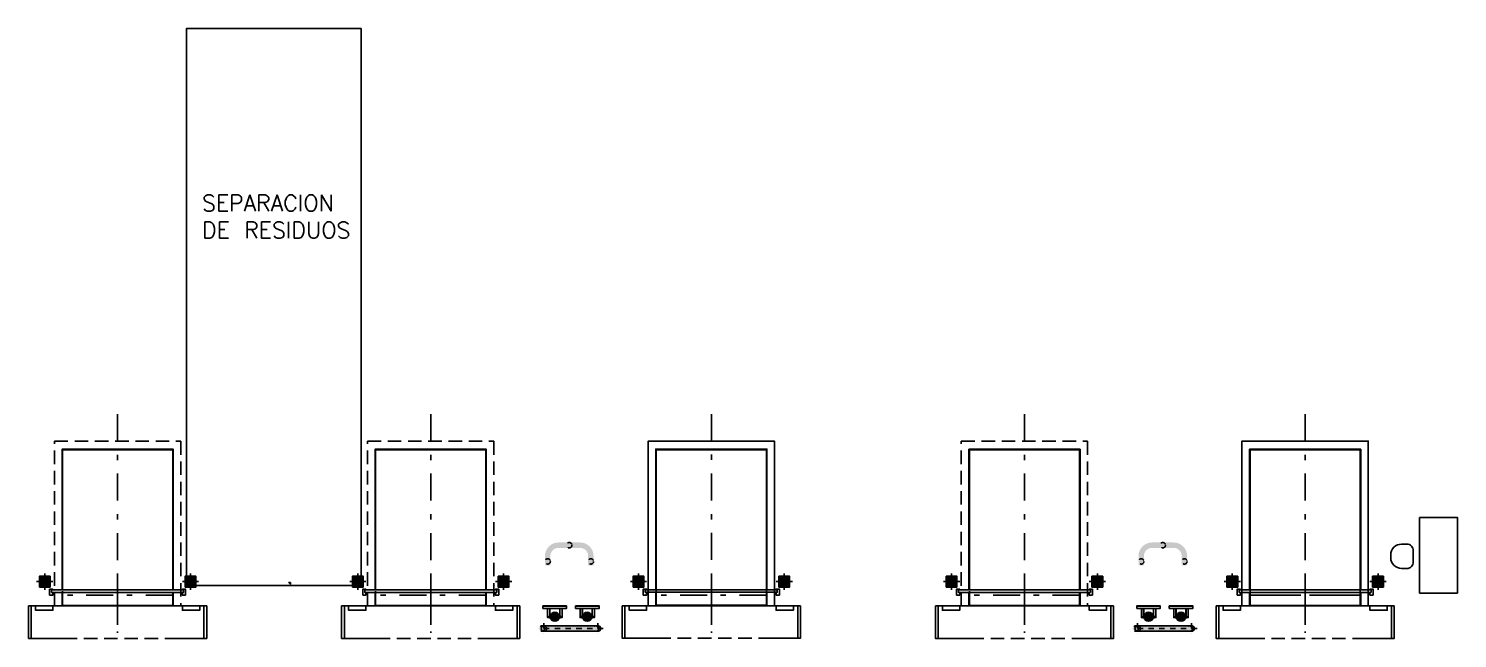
# Model space of a CAD drawing. Header units: millimetres. Extents: x 64 to 660, y 33 to 427.
# Drawn here: x 414.46 to 440.93, y 281.4 to 292.69 of the extents above; entities that cross this region are included whole.
import ezdxf

# ---------------------------------------------------------------- set-up
doc = ezdxf.new("R2010")
doc.units = ezdxf.units.MM
for name, pattern in [('CENTER2', [1.125, 0.75, -0.125, 0.125, -0.125]), ('CONTIN', [0]), ('DASHDOT', [1, 0.5, -0.25, 0, -0.25]), ('HIDDEN', [0.375, 0.25, -0.125]), ('PL-EE01-PR-BaseN1-2-r7$0$DASHDOT', [1, 0.5, -0.25, 0, -0.25])]:
    doc.linetypes.add(name, pattern=pattern)
for name, color, linetype in [('-GNBA-IS-PLUV', 40, 'Continuous'), ('A-CARP-DEFENSAS', 37, 'Continuous'), ('A-EJES', 1, 'CENTER2'), ('A-ESTR-MET', 7, 'Continuous'), ('A-PISO-HT', 251, 'Continuous'), ('A-VARIOS', 7, 'CONTIN'), ('Equipamientos OCASA', 10, 'Continuous')]:
    doc.layers.add(name, color=color, linetype=linetype)
doc.layers.add('_Líneas medias_', color=250, linetype='Continuous', lineweight=30)
doc.layers.get('-GNBA-IS-PLUV').off()
doc.styles.get("Standard").update_dxf_attribs({"font": 'txt.shx'})

# ---------------------------------------------------------------- blocks, each defined once
blk = doc.blocks.new('DOCK-T1-204x290-01-PL')
at = {"color": 253, "linetype": 'DASHDOT'}
for p, q in [((0, -1.02), (0, 1.02)), ((-3.35, 0), (0.5, 0))]:
    blk.add_line(p, q, dxfattribs=at)
at = {"color": 37, "linetype": 'ByBlock'}
blk.add_line((0.2, -1.02), (0.2, 1.02), dxfattribs=at)
at = {"color": 0, "linetype": 'ByBlock'}
blk.add_lwpolyline([(0.2, 1.17), (-2.85, 1.17), (-2.85, -1.17), (0.2, -1.17), (0.2, -1.02), (-2.7, -1.02), (-2.7, 1.02), (0.2, 1.02)], close=True, dxfattribs=at)
blk = doc.blocks.new('DEFENSA-03-PUNTUAL-PL')
blk.add_hatch(color=253).paths.add_polyline_path([(0.1, 0.1), (0.1, -0.1), (-0.1, -0.1), (-0.1, 0.1)])
at = {"true_color": 0xf3e03b}
h = blk.add_hatch(color=53, dxfattribs=at)
h.dxf.hatch_style = 1
edge = h.paths.add_edge_path()
edge.add_arc((0, 0), 0.05, 0, 360)
at = {"linetype": 'HIDDEN', "ltscale": 0.2}
for p, q in [((-0.15, 0), (0.15, 0)), ((0, -0.15), (0, 0.15))]:
    blk.add_line(p, q, dxfattribs=at)
blk.add_lwpolyline([(0.1, 0.1), (0.1, -0.1), (-0.1, -0.1), (-0.1, 0.1)], close=True)
for centre, radius in [((-0.075, 0.075), 0.0104), ((0, 0), 0.05), ((0.075, 0.075), 0.0104), ((-0.075, -0.075), 0.0104), ((0.075, -0.075), 0.0104)]:
    blk.add_circle(centre, radius)
blk = doc.blocks.new('P-260-CON-ABRIGO-02-PL')
for p, q in [((0, 1.6), (0, -1.6)), ((0.6, 1.6), (0.6, 1)), ((-0.296828, -1.2), (-0.296828, 1.20002)), ((-0.251828, 1.20002), (-0.251828, -1.2)), ((0.6, -1.6), (0.6, -1))]:
    blk.add_line(p, q)
at = {"linetype": 'HIDDEN'}
blk.add_line((0.6, 1), (0.6, -1), dxfattribs=at)
at = {"linetype": 'DASHDOT', "ltscale": 0.5}
blk.add_line((-0.5, 0), (0.5, 0), dxfattribs=at)
for points in [[(0, 1.65), (0.6, 1.65), (0.6, 1.6), (0, 1.6)], [(0, 1.52), (0, 1.2), (0.08, 1.2), (0.08, 1.52)], [(-0.2, 1.26), (-0.31, 1.26), (-0.31, 1.2), (-0.296828, 1.2), (-0.296828, 1.222302), (-0.251828, 1.222302), (-0.251828, 1.2), (-0.2, 1.2)], [(-0.2, -1.26), (-0.31, -1.26), (-0.31, -1.2), (-0.296828, -1.2), (-0.296828, -1.222302), (-0.251828, -1.222302), (-0.251828, -1.2), (-0.2, -1.2)], [(0, -1.52), (0, -1.2), (0.08, -1.2), (0.08, -1.52)], [(0, -1.65), (0.6, -1.65), (0.6, -1.6), (0, -1.6)]]:
    blk.add_lwpolyline(points, close=True)
for points in [[(-0.296828, -1.03), (-2.9, -1.03), (-2.9, 1.03), (-0.296828, 1.03)], [(-0.296828, -1.02), (-2.89, -1.02), (-2.89, 1.02), (-0.296828, 1.02)], [(-0.251828, 1.03), (0, 1.03), (0, -1.03), (-0.251828, -1.03)], [(-0.251828, 1.02), (-0.01, 1.02), (-0.01, -1.02), (-0.251828, -1.02)]]:
    blk.add_lwpolyline(points)
blk = doc.blocks.new('*U95')
at = {"true_color": 0xf3e03b}
h = blk.add_hatch(color=53, dxfattribs=at)
h.dxf.hatch_style = 1
edge = h.paths.add_edge_path()
edge.add_line((1, 0.05), (0, 0.05))
edge.add_arc((0, 0), 0.05, 90, 270)
edge.add_line((0, -0.05), (1, -0.05))
edge.add_arc((1, 0), 0.05, 270, 450)
at = {"color": 253, "linetype": 'DASHDOT', "ltscale": 0.2}
for p, q in [((1.1, 0), (-0.1, 0)), ((0, 0.1), (0, -0.1)), ((1, 0.1), (1, -0.1))]:
    blk.add_line(p, q, dxfattribs=at)
blk.add_lwpolyline([(1, 0.05), (0, 0.05, 1), (0, -0.05), (1, -0.05, 1), (1, 0.05)], format="xyb")
at = {"color": 251, "linetype": 'HIDDEN', "ltscale": 0.1}
for centre in [(0, 0), (1, 0)]:
    blk.add_circle(centre, 0.05, dxfattribs=at)
blk = doc.blocks.new('Sección caño Ostrillón ø152')
at = {"layer": 'A-PISO-HT', "linetype": 'ByBlock', "true_color": 0xffffff}
h = blk.add_hatch(color=7, dxfattribs=at)
h.dxf.hatch_style = 1
h.paths.add_polyline_path([(0, 76, 0.414214), (-76, 0), (0, 0)])
h.paths.add_polyline_path([(0, 76), (0, 0), (76, 0, 0.414214)])
h.paths.add_polyline_path([(76, 0), (0, 0), (0, -76, 0.414214)])
h.paths.add_polyline_path([(0, 0), (-76, 0, 0.414214), (0, -76)])
blk = doc.blocks.new('Grampa omega')
at = {"true_color": 0x000000}
h = blk.add_hatch(color=18, dxfattribs=at)
h.dxf.hatch_style = 1
h.paths.add_polyline_path([(-105, 2), (-100, 2), (-100, 0), (-105, 0)])
h.paths.add_polyline_path([(-100, 2), (-95, 2), (-95, 0), (-100, 0)])
h = blk.add_hatch(color=18, dxfattribs=at)
h.dxf.hatch_style = 1
h.paths.add_polyline_path([(105, 2), (100, 2), (100, 0), (105, 0)])
h.paths.add_polyline_path([(100, 2), (95, 2), (95, 0), (100, 0)])
h = blk.add_hatch(color=18, dxfattribs=at)
h.dxf.hatch_style = 1
h.paths.add_polyline_path([(95, 2), (100, 2), (100, 0), (95, 0)])
h.paths.add_polyline_path([(100, 2), (105, 2), (105, 0), (100, 0)])
at = {"color": 18, "true_color": 0x000000}
for p, q in [((-105, 2), (-105, 0)), ((-95, 2), (-95, 0)), ((95, 2), (95, 0)), ((95, 2), (95, 0)), ((105, 2), (105, 0)), ((105, 2), (105, 0))]:
    blk.add_line(p, q, dxfattribs=at)
blk.add_lwpolyline([(111, 2), (86, 2, -0.397276), (83, 5, 0.943456), (-83, 5, -0.397276), (-86, 2), (-111, 2), (-111, 0), (-86, 0, 0.397276), (-81, 5, -0.943456), (81, 5, 0.397276), (86, 0), (111, 0)], format="xyb", close=True, dxfattribs=at)
at = {"layer": 'A-EJES', "color": 18, "true_color": 0x000000}
for p, q in [((-100, 8), (-100, -5)), ((100, 8), (100, -5)), ((100, 8), (100, -5))]:
    blk.add_line(p, q, dxfattribs=at)
blk = doc.blocks.new('A$C9df5349c')
at = {"layer": 'A-VARIOS', "true_color": 0x000000}
h = blk.add_hatch(color=18, dxfattribs=at)
h.dxf.hatch_style = 1
h.paths.add_polyline_path([(-0.4, 0), (-0.404, 0), (-0.404, -0.003), (-0.4, -0.003)])
h.paths.add_polyline_path([(-0.396, 0), (-0.4, 0), (-0.4, -0.003), (-0.396, -0.003)])
h = blk.add_hatch(color=18, dxfattribs=at)
h.dxf.hatch_style = 1
h.paths.add_polyline_path([(-0.15, 0), (-0.154, 0), (-0.154, -0.003), (-0.15, -0.003)])
h.paths.add_polyline_path([(-0.146, 0), (-0.15, 0), (-0.15, -0.003), (-0.146, -0.003)])
h = blk.add_hatch(color=18, dxfattribs=at)
h.dxf.hatch_style = 1
h.paths.add_polyline_path([(0.109, 0), (0.105, 0), (0.105, -0.003), (0.109, -0.003)])
h.paths.add_polyline_path([(0.113, 0), (0.109, 0), (0.109, -0.003), (0.113, -0.003)])
h = blk.add_hatch(color=18, dxfattribs=at)
h.dxf.hatch_style = 1
h.paths.add_polyline_path([(0.359, 0), (0.355, 0), (0.355, -0.003), (0.359, -0.003)])
h.paths.add_polyline_path([(0.363, 0), (0.359, 0), (0.359, -0.003), (0.363, -0.003)])
at = {"layer": 'A-ESTR-MET', "color": 18, "true_color": 0x000000}
for p, q in [((-0.521, -0.003), (-0.083, -0.003)), ((-0.393, -0.215), (-0.393, -0.044)), ((-0.207, -0.215), (-0.207, -0.044)), ((0.083, -0.003), (0.521, -0.003)), ((0.207, -0.215), (0.207, -0.044)), ((0.393, -0.215), (0.393, -0.044))]:
    blk.add_line(p, q, dxfattribs=at)
for points in [[(-0.521, -0.044), (-0.083, -0.044), (-0.083, 0), (-0.521, 0)], [(0.083, -0.044), (0.521, -0.044), (0.521, 0), (0.083, 0)]]:
    blk.add_lwpolyline(points, close=True, dxfattribs=at)
for points in [[(-0.434, -0.044), (-0.434, -0.215), (-0.39, -0.215), (-0.39, -0.044)], [(-0.166, -0.044), (-0.166, -0.215), (-0.21, -0.215), (-0.21, -0.044)], [(0.166, -0.044), (0.166, -0.215), (0.21, -0.215), (0.21, -0.044)], [(0.434, -0.044), (0.434, -0.215), (0.39, -0.215), (0.39, -0.044)]]:
    blk.add_lwpolyline(points, dxfattribs=at)
at = {"layer": 'A-VARIOS', "color": 18, "true_color": 0x000000}
for p, q in [((-0.404, -0.003), (-0.404, 0)), ((-0.4, -0.013), (-0.4, 0.01)), ((-0.396, -0.003), (-0.396, 0)), ((-0.154, -0.003), (-0.154, 0)), ((-0.15, -0.013), (-0.15, 0.01)), ((-0.146, -0.003), (-0.146, 0)), ((0.105, -0.003), (0.105, 0)), ((0.109, -0.013), (0.109, 0.01)), ((0.113, -0.003), (0.113, 0)), ((0.355, -0.003), (0.355, 0)), ((0.359, -0.013), (0.359, 0.01)), ((0.363, -0.003), (0.363, 0)), ((-0.406, -0.189), (-0.394, -0.189)), ((-0.405, -0.204), (-0.395, -0.204)), ((-0.395, -0.204), (-0.405, -0.204)), ((-0.405, -0.211), (-0.395, -0.211)), ((-0.395, -0.211), (-0.405, -0.211)), ((-0.404, -0.19), (-0.404, -0.194)), ((-0.404, -0.194), (-0.404, -0.198)), ((-0.404, -0.205), (-0.404, -0.21)), ((-0.404, -0.205), (-0.404, -0.21)), ((-0.404, -0.219), (-0.396, -0.219)), ((-0.403, -0.194), (-0.403, -0.22)), ((-0.4, -0.188), (-0.4, -0.224)), ((-0.4, -0.191), (-0.4, -0.227)), ((-0.397, -0.194), (-0.397, -0.22)), ((-0.396, -0.19), (-0.396, -0.194)), ((-0.396, -0.194), (-0.396, -0.198)), ((-0.396, -0.205), (-0.396, -0.21)), ((-0.396, -0.205), (-0.396, -0.21)), ((-0.206, -0.189), (-0.194, -0.189)), ((-0.205, -0.194), (-0.205, -0.198)), ((-0.205, -0.204), (-0.195, -0.204)), ((-0.205, -0.211), (-0.195, -0.211)), ((-0.204, -0.19), (-0.204, -0.194)), ((-0.204, -0.205), (-0.204, -0.21)), ((-0.204, -0.219), (-0.196, -0.219)), ((-0.203, -0.194), (-0.203, -0.22)), ((-0.2, -0.188), (-0.2, -0.224)), ((-0.2, -0.189), (-0.2, -0.203)), ((-0.197, -0.194), (-0.197, -0.22)), ((-0.196, -0.19), (-0.196, -0.194)), ((-0.196, -0.205), (-0.196, -0.21)), ((0.194, -0.189), (0.206, -0.189)), ((0.195, -0.204), (0.205, -0.204)), ((0.205, -0.204), (0.195, -0.204)), ((0.195, -0.211), (0.205, -0.211)), ((0.205, -0.211), (0.195, -0.211)), ((0.196, -0.19), (0.196, -0.194)), ((0.196, -0.194), (0.196, -0.198)), ((0.196, -0.205), (0.196, -0.21)), ((0.196, -0.205), (0.196, -0.21)), ((0.196, -0.219), (0.204, -0.219)), ((0.197, -0.194), (0.197, -0.22)), ((0.2, -0.188), (0.2, -0.224)), ((0.2, -0.191), (0.2, -0.227)), ((0.203, -0.194), (0.203, -0.22)), ((0.204, -0.19), (0.204, -0.194)), ((0.204, -0.194), (0.204, -0.198)), ((0.204, -0.205), (0.204, -0.21)), ((0.204, -0.205), (0.204, -0.21)), ((0.394, -0.189), (0.406, -0.189)), ((0.395, -0.204), (0.405, -0.204)), ((0.395, -0.211), (0.405, -0.211)), ((0.396, -0.19), (0.396, -0.194)), ((0.396, -0.205), (0.396, -0.21)), ((0.396, -0.219), (0.404, -0.219)), ((0.397, -0.194), (0.397, -0.22)), ((0.4, -0.188), (0.4, -0.224)), ((0.4, -0.189), (0.4, -0.203)), ((0.403, -0.194), (0.403, -0.22)), ((0.404, -0.19), (0.404, -0.194)), ((0.404, -0.205), (0.404, -0.21))]:
    blk.add_line(p, q, dxfattribs=at)
for points in [[(-0.392, -0.19), (-0.392, -0.194), (-0.408, -0.194), (-0.408, -0.19, -0.535897), (-0.404, -0.19, -0.269335), (-0.396, -0.19, -0.535897)], [(-0.393, -0.21, -0.535897), (-0.396, -0.21, -0.269335), (-0.404, -0.21, -0.535897), (-0.407, -0.21), (-0.407, -0.205, -0.535897), (-0.404, -0.205, -0.269335), (-0.396, -0.205, -0.535897), (-0.393, -0.205)], [(-0.407, -0.21, 0.535897), (-0.404, -0.21, 0.269335), (-0.396, -0.21, 0.535897), (-0.393, -0.21), (-0.393, -0.205, 0.535897), (-0.396, -0.205, 0.269335), (-0.404, -0.205, 0.535897), (-0.407, -0.205)], [(-0.192, -0.19), (-0.192, -0.194), (-0.208, -0.194), (-0.208, -0.19, -0.535897), (-0.204, -0.19, -0.269335), (-0.196, -0.19, -0.535897)], [(-0.193, -0.21, -0.535897), (-0.196, -0.21, -0.269335), (-0.204, -0.21, -0.535897), (-0.207, -0.21), (-0.207, -0.205, -0.535897), (-0.204, -0.205, -0.269335), (-0.196, -0.205, -0.535897), (-0.193, -0.205)], [(0.208, -0.19), (0.208, -0.194), (0.192, -0.194), (0.192, -0.19, -0.535897), (0.196, -0.19, -0.269335), (0.204, -0.19, -0.535897)], [(0.207, -0.21, -0.535897), (0.204, -0.21, -0.269335), (0.196, -0.21, -0.535897), (0.193, -0.21), (0.193, -0.205, -0.535897), (0.196, -0.205, -0.269335), (0.204, -0.205, -0.535897), (0.207, -0.205)], [(0.193, -0.21, 0.535897), (0.196, -0.21, 0.269335), (0.204, -0.21, 0.535897), (0.207, -0.21), (0.207, -0.205, 0.535897), (0.204, -0.205, 0.269335), (0.196, -0.205, 0.535897), (0.193, -0.205)], [(0.408, -0.19), (0.408, -0.194), (0.392, -0.194), (0.392, -0.19, -0.535897), (0.396, -0.19, -0.269335), (0.404, -0.19, -0.535897)], [(0.407, -0.21, -0.535897), (0.404, -0.21, -0.269335), (0.396, -0.21, -0.535897), (0.393, -0.21), (0.393, -0.205, -0.535897), (0.396, -0.205, -0.269335), (0.404, -0.205, -0.535897), (0.407, -0.205)]]:
    blk.add_lwpolyline(points, format="xyb", close=True, dxfattribs=at)
for points in [[(-0.393, -0.204), (-0.407, -0.204), (-0.407, -0.203), (-0.393, -0.203)], [(-0.407, -0.204), (-0.393, -0.204), (-0.393, -0.203), (-0.407, -0.203)], [(-0.193, -0.204), (-0.207, -0.204), (-0.207, -0.203), (-0.193, -0.203)], [(0.207, -0.204), (0.193, -0.204), (0.193, -0.203), (0.207, -0.203)], [(0.193, -0.204), (0.207, -0.204), (0.207, -0.203), (0.193, -0.203)], [(0.407, -0.204), (0.393, -0.204), (0.393, -0.203), (0.407, -0.203)]]:
    blk.add_lwpolyline(points, close=True, dxfattribs=at)
for points in [[(-0.404, -0.194), (-0.404, -0.219), (-0.403, -0.22), (-0.397, -0.22), (-0.396, -0.219), (-0.396, -0.194)], [(-0.204, -0.194), (-0.204, -0.219), (-0.203, -0.22), (-0.197, -0.22), (-0.196, -0.219), (-0.196, -0.194)], [(0.196, -0.194), (0.196, -0.219), (0.197, -0.22), (0.203, -0.22), (0.204, -0.219), (0.204, -0.194)], [(0.396, -0.194), (0.396, -0.219), (0.397, -0.22), (0.403, -0.22), (0.404, -0.219), (0.404, -0.194)]]:
    blk.add_lwpolyline(points, dxfattribs=at)
at = {"layer": '-GNBA-IS-PLUV', "color": 1, "xscale": 0.001, "yscale": 0.001, "zscale": 0.001, "rotation": 90}
for p in [(-0.3, -0.2), (0.3, -0.2)]:
    blk.add_blockref('Sección caño Ostrillón ø152', p, dxfattribs=at)
at = {"layer": 'A-ESTR-MET', "xscale": 0.001, "yscale": 0.001, "zscale": 0.001}
for p in [(-0.3, -0.2), (0.3, -0.2)]:
    blk.add_blockref('Grampa omega', p, dxfattribs=at)
at = {"layer": 'A-ESTR-MET', "xscale": -0.001, "yscale": 0.001, "zscale": 0.001, "rotation": 180}
for p in [(-0.3, -0.2), (0.3, -0.2)]:
    blk.add_blockref('Grampa omega', p, dxfattribs=at)

msp = doc.modelspace()

# ---------------------------------------------------------------- hatches: boundary and pattern name
h = msp.add_hatch(color=41)
h.dxf.hatch_style = 1
edge = h.paths.add_edge_path()
edge.add_line((424.83, 282.751), (424.83, 282.926))
edge.add_arc((424.68, 282.926), 0.15, 0, 90)
edge.add_line((424.68, 283.076), (424.28, 283.076))
edge.add_arc((424.28, 282.926), 0.15, 90, 180)
edge.add_line((424.13, 282.926), (424.13, 282.751))
edge.add_line((424.13, 282.751), (424.03, 282.751))
edge.add_line((424.03, 282.751), (424.03, 282.926))
edge.add_arc((424.28, 282.926), 0.25, 90, 180, ccw=False)
edge.add_line((424.28, 283.176), (424.68, 283.176))
edge.add_arc((424.68, 282.926), 0.25, 0, 90, ccw=False)
edge.add_line((424.93, 282.926), (424.93, 282.751))
edge.add_line((424.93, 282.751), (424.83, 282.751))
h = msp.add_hatch(color=41)
h.dxf.hatch_style = 1
edge = h.paths.add_edge_path()
edge.add_line((435.826, 282.751), (435.826, 282.926))
edge.add_arc((435.676, 282.926), 0.15, 0, 90)
edge.add_line((435.676, 283.076), (435.276, 283.076))
edge.add_arc((435.276, 282.926), 0.15, 90, 180)
edge.add_line((435.126, 282.926), (435.126, 282.751))
edge.add_line((435.126, 282.751), (435.026, 282.751))
edge.add_line((435.026, 282.751), (435.026, 282.926))
edge.add_arc((435.276, 282.926), 0.25, 90, 180, ccw=False)
edge.add_line((435.276, 283.176), (435.676, 283.176))
edge.add_arc((435.676, 282.926), 0.25, 0, 90, ccw=False)
edge.add_line((435.926, 282.926), (435.926, 282.751))
edge.add_line((435.926, 282.751), (435.826, 282.751))
h = msp.add_hatch(color=41)
h.dxf.hatch_style = 1
edge = h.paths.add_edge_path()
edge.add_line((424.973, 281.633), (423.973, 281.633))
edge.add_arc((423.973, 281.583), 0.05, 90, 270)
edge.add_line((423.973, 281.533), (424.973, 281.533))
edge.add_arc((424.973, 281.583), 0.05, 270, 450)
h = msp.add_hatch(color=41)
h.dxf.hatch_style = 1
edge = h.paths.add_edge_path()
edge.add_line((435.973, 281.633), (434.973, 281.633))
edge.add_arc((434.973, 281.583), 0.05, 90, 270)
edge.add_line((434.973, 281.533), (435.973, 281.533))
edge.add_arc((435.973, 281.583), 0.05, 270, 450)

# ---------------------------------------------------------------- linework, layer by layer
at = {"color": 253, "linetype": 'PL-EE01-PR-BaseN1-2-r7$0$DASHDOT'}
for p, q in [((438.113, 285.551), (438.113, 281.701)), ((437.093, 282.201), (439.133, 282.201))]:
    msp.add_line(p, q, dxfattribs=at)
at = {"color": 37, "linetype": 'ByBlock'}
msp.add_line((437.093, 282.001), (439.133, 282.001), dxfattribs=at)
at = {"color": 0, "linetype": 'ByBlock'}
msp.add_lwpolyline([(439.283, 282.001), (439.283, 285.051), (436.943, 285.051), (436.943, 282.001), (437.093, 282.001), (437.093, 284.901), (439.133, 284.901), (439.133, 282.001)], close=True, dxfattribs=at)
at = {"color": 250, "ltscale": 0.15}
msp.add_lwpolyline([(419.315, 282.435), (419.285, 282.435), (419.285, 282.432), (419.312, 282.432), (419.312, 282.405), (419.315, 282.405), (419.315, 282.435)], dxfattribs=at)
at = {"color": 251, "linetype": 'HIDDEN', "ltscale": 0.1}
for centre in [(424.48, 283.126), (435.476, 283.126), (424.08, 282.826), (424.88, 282.826), (435.076, 282.826), (435.876, 282.826), (423.973, 281.583), (424.973, 281.583), (434.973, 281.583), (435.973, 281.583)]:
    msp.add_circle(centre, 0.05, dxfattribs=at)
at = {"layer": 'Equipamientos OCASA', "color": 252, "linetype": 'DASHDOT'}
for p, q in [((427.112, 285.553), (427.112, 281.703)), ((428.132, 282.203), (426.092, 282.203))]:
    msp.add_line(p, q, dxfattribs=at)
at = {"layer": 'Equipamientos OCASA', "color": 252, "linetype": 'ByBlock'}
for p, q in [((428.282, 285.051), (425.942, 285.051)), ((425.942, 285.051), (425.942, 282.001)), ((426.092, 282.001), (426.092, 284.901)), ((426.092, 284.901), (428.132, 284.901)), ((428.132, 284.901), (428.132, 282.001)), ((428.282, 282.001), (428.282, 285.051)), ((425.942, 282.001), (426.092, 282.001)), ((428.132, 282.003), (426.092, 282.003)), ((428.132, 282.001), (428.282, 282.001))]:
    msp.add_line(p, q, dxfattribs=at)
at = {"layer": 'Equipamientos OCASA', "color": 252, "linetype": 'DASHDOT', "ltscale": 0.5}
msp.add_line((427.112, 282.503), (427.112, 281.503), dxfattribs=at)
at = {"layer": 'Equipamientos OCASA', "color": 252}
for p, q in [((428.312, 282.3), (425.912, 282.3)), ((425.912, 282.255), (428.312, 282.255)), ((425.512, 282.003), (428.712, 282.003)), ((425.512, 281.403), (426.112, 281.403)), ((428.712, 281.403), (428.112, 281.403))]:
    msp.add_line(p, q, dxfattribs=at)
at = {"layer": 'Equipamientos OCASA', "color": 252, "linetype": 'HIDDEN'}
msp.add_line((426.112, 281.403), (428.112, 281.403), dxfattribs=at)
at = {"layer": 'Equipamientos OCASA', "color": 252}
for points in [[(417.388, 282.377), (420.623, 282.377), (420.623, 292.686), (417.388, 292.686)], [(440.234, 283.64), (440.934, 283.64), (440.934, 282.24), (440.234, 282.24)], [(425.852, 282.203), (425.852, 282.313), (425.912, 282.313), (425.912, 282.3), (425.889, 282.3), (425.889, 282.255), (425.912, 282.255), (425.912, 282.203)], [(428.372, 282.203), (428.372, 282.313), (428.312, 282.313), (428.312, 282.3), (428.334, 282.3), (428.334, 282.255), (428.312, 282.255), (428.312, 282.203)], [(425.462, 282.003), (425.462, 281.403), (425.512, 281.403), (425.512, 282.003)], [(425.592, 282.003), (425.912, 282.003), (425.912, 281.923), (425.592, 281.923)], [(428.632, 282.003), (428.312, 282.003), (428.312, 281.923), (428.632, 281.923)], [(428.762, 282.003), (428.762, 281.403), (428.712, 281.403), (428.712, 282.003)]]:
    msp.add_lwpolyline(points, close=True, dxfattribs=at)
at = {"layer": 'Equipamientos OCASA', "color": 252, "linetype": 'ByBlock'}
msp.add_lwpolyline([(425.942, 282.003), (425.942, 285.053), (428.282, 285.053), (428.282, 282.003), (428.132, 282.003), (428.132, 284.903), (426.092, 284.903), (426.092, 282.003)], close=True, dxfattribs=at)
at = {"layer": 'Equipamientos OCASA', "color": 252}
for points in [[(428.142, 282.3), (428.142, 284.903), (426.082, 284.903), (426.082, 282.3)], [(428.132, 282.3), (428.132, 284.893), (426.092, 284.893), (426.092, 282.3)], [(426.082, 282.255), (426.082, 282.003), (428.142, 282.003), (428.142, 282.255)], [(426.092, 282.255), (426.092, 282.013), (428.132, 282.013), (428.132, 282.255)]]:
    msp.add_lwpolyline(points, dxfattribs=at)
msp.add_lwpolyline([(439.898, 283.145), (439.998, 283.145, -0.414214), (440.117, 283.025), (440.117, 282.815, -0.414214), (439.998, 282.695), (439.898, 282.695, -0.414214), (439.699, 282.895), (439.699, 282.945, -0.414214)], format="xyb", close=True, dxfattribs=at)

# ---------------------------------------------------------------- block references
at = {"linetype": 'HIDDEN', "xscale": -1, "rotation": 90}
for p in [(416.113, 282.201), (421.913, 282.201), (432.913, 282.201), (438.113, 282.201)]:
    msp.add_blockref('DOCK-T1-204x290-01-PL', p, dxfattribs=at)
at = {"xscale": -1, "rotation": 90}
for p in [(416.113, 282.001), (421.913, 282.001), (432.913, 282.001), (438.113, 282.001)]:
    msp.add_blockref('P-260-CON-ABRIGO-02-PL', p, dxfattribs=at)
at = {"rotation": 180}
for p in [(414.763, 282.451), (417.463, 282.451), (420.563, 282.451), (423.263, 282.451), (425.763, 282.451), (428.463, 282.451), (431.563, 282.451), (434.263, 282.451), (436.763, 282.451), (439.463, 282.451)]:
    msp.add_blockref('DEFENSA-03-PUNTUAL-PL', p, dxfattribs=at)
at = {"layer": '_Líneas medias_'}
for p in [(424.513, 282.001), (435.513, 282.001)]:
    msp.add_blockref('A$C9df5349c', p, dxfattribs=at)
at = {"layer": 'A-CARP-DEFENSAS'}
for p in [(424.01, 281.583), (435.01, 281.583)]:
    msp.add_blockref('*U95', p, dxfattribs=at)

# ---------------------------------------------------------------- texts
at = {"layer": 'Equipamientos OCASA', "color": 252, "insert": (417.677, 289.608), "char_height": 0.3, "width": 5.2075, "attachment_point": 1}
msp.add_mtext('SEPARACION \\PDE RESIDUOS', dxfattribs=at)

doc.saveas('drawing.dxf')
